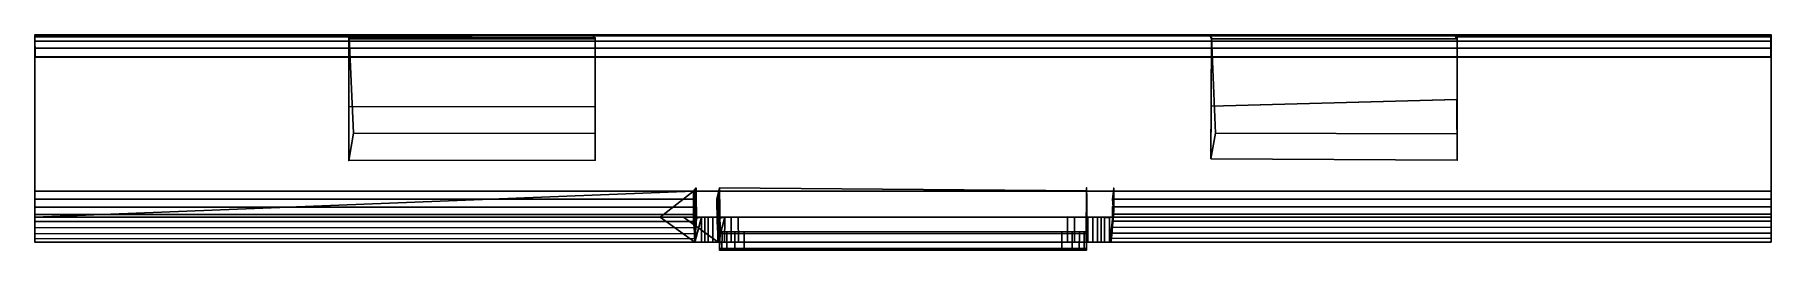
# Model space of a CAD drawing. Header units: inches. Extents: x 233 to 374, y -23 to -6.
import ezdxf

# ---------------------------------------------------------------- set-up
doc = ezdxf.new("R2010")
doc.units = ezdxf.units.IN
doc.header["$MEASUREMENT"] = 0
doc.layers.add('3D', color=1, linetype='CONTINUOUS')

msp = doc.modelspace()

# ---------------------------------------------------------------- linework, layer by layer
at = {"layer": '3D'}
for points in [[(374.32, -5.83, 118.95), (374.34, -5.74, 118.3), (233.34, -5.74, 118.3), (233.36, -5.84, 118.96)], [(233.34, -5.74, 118.3), (233.34, -5.91, 113.26), (258.86, -5.94, 113.25), (258.76, -5.74, 118.3)], [(233.34, -7.55, 113.26), (233.34, -5.91, 113.26), (233.34, -5.76, 118.28), (233.37, -7.55, 117.04)], [(233.34, -5.76, 118.28), (233.36, -5.86, 118.94), (233.34, -7.68, 117.6), (233.37, -7.55, 117.04)], [(233.37, -7.55, 117.04), (233.34, -5.78, 116.94), (233.34, -5.91, 113.26), (233.34, -7.55, 113.26)], [(374.34, -6.26, 119.63), (374.32, -5.83, 118.95), (233.36, -5.84, 118.96), (233.34, -6.26, 119.63)], [(233.36, -5.86, 118.94), (233.34, -6.29, 119.62), (233.34, -7.95, 117.95), (233.34, -7.68, 117.6)], [(374.34, -6.82, 120.01), (374.34, -6.26, 119.63), (233.34, -6.26, 119.63), (233.34, -6.81, 120.01)], [(233.34, -6.29, 119.62), (233.34, -6.84, 119.99), (233.34, -8.47, 118.3), (233.34, -7.95, 117.95)], [(374.34, -7.53, 120.16), (374.34, -6.82, 120.01), (233.34, -6.81, 120.01), (233.34, -7.53, 120.16)], [(233.34, -6.84, 119.99), (233.34, -8.47, 118.3), (233.34, -9.21, 118.29), (233.34, -7.56, 120.14)], [(258.85, -6.06, 109.36), (278.84, -6.05, 109.35), (278.6, -5.74, 118.3), (258.76, -5.74, 118.3)], [(258.86, -5.94, 113.25), (259.23, -13.72, 113.09), (258.84, -15.91, 109.43), (258.85, -6.06, 109.36)], [(259.23, -13.72, 113.09), (258.86, -5.94, 113.25), (278.85, -5.97, 113.26), (278.84, -13.75, 113.08)], [(278.85, -5.97, 113.26), (278.84, -13.77, 113.08), (278.85, -15.9, 109.44), (278.85, -6.05, 109.35)], [(328.88, -6.05, 109.35), (348.84, -6.05, 109.35), (348.6, -5.74, 118.29), (328.75, -5.74, 118.29)], [(328.88, -5.92, 113.26), (329.22, -13.72, 113.08), (328.84, -15.78, 109.6), (328.88, -6.05, 109.35)], [(348.84, -6.05, 109.34), (348.84, -10.98, 109.39), (328.86, -11.51, 109.49), (328.88, -6.05, 109.35)], [(374.34, -5.74, 118.3), (374.34, -5.91, 113.26), (348.83, -5.91, 113.26), (348.59, -5.74, 118.29)], [(374.34, -5.91, 113.26), (374.34, -7.55, 113.26), (348.83, -7.55, 113.27), (348.83, -5.91, 113.26)], [(348.84, -5.92, 113.26), (348.83, -13.77, 113.08), (348.84, -15.9, 109.43), (348.84, -6.05, 109.35)], [(374.32, -7.55, 117.03), (374.34, -5.74, 118.3), (374.34, -5.91, 113.26), (374.34, -7.55, 113.26)], [(374.32, -7.55, 117.03), (374.34, -7.66, 117.61), (374.32, -5.83, 118.95), (374.34, -5.74, 118.3)], [(374.34, -7.66, 117.61), (374.34, -7.92, 117.97), (374.34, -6.26, 119.63), (374.32, -5.83, 118.95)], [(374.34, -7.92, 117.97), (374.34, -8.44, 118.32), (374.34, -6.82, 120.01), (374.34, -6.26, 119.63)], [(374.34, -7.53, 120.16), (374.34, -9.18, 118.31), (374.34, -8.44, 118.32), (374.34, -6.82, 120.01)], [(374.34, -18.4, 120.16), (374.34, -7.53, 120.16), (233.34, -7.53, 120.16), (233.34, -18.4, 120.16)], [(233.34, -7.53, 120.16), (374.34, -7.53, 120.16), (374.34, -18.4, 120.16), (233.34, -18.4, 120.16)], [(233.34, -7.55, 113.26), (233.37, -7.55, 117.04), (374.34, -7.55, 117.03), (374.34, -7.55, 113.26)], [(233.34, -9.21, 118.29), (233.34, -7.56, 120.14), (233.34, -18.43, 120.14), (233.34, -17.68, 116.04)], [(278.85, -7.54, 109.37), (278.85, -11.55, 109.4), (258.84, -11.57, 109.4), (258.85, -7.55, 109.37)], [(374.34, -17.65, 116.05), (374.34, -18.4, 120.16), (374.34, -7.53, 120.16), (374.34, -9.18, 118.31)], [(233.34, -9.18, 118.31), (233.35, -9.37, 120.16), (233.34, -18.43, 120.14), (233.34, -17.68, 116.04)], [(348.82, -10.98, 109.39), (348.84, -15.9, 109.43), (328.84, -15.78, 109.6), (328.86, -11.51, 109.49)], [(278.85, -11.55, 109.4), (278.85, -15.9, 109.43), (258.84, -15.93, 109.42), (258.84, -11.57, 109.4)], [(258.84, -15.93, 109.42), (259.23, -13.72, 113.09), (278.84, -13.75, 113.08), (278.84, -15.9, 109.43)], [(328.84, -15.78, 109.6), (329.22, -13.72, 113.08), (348.83, -13.77, 113.08), (348.84, -15.9, 109.43)], [(233.34, -18.7, 115.77), (233.34, -17.68, 116.04), (233.34, -21.39, 119.06), (233.34, -21.86, 118.61)], [(233.34, -17.68, 116.04), (233.34, -20.31, 119.74), (233.34, -21.39, 119.06), (233.34, -17.68, 116.04)], [(233.34, -20.31, 119.74), (233.34, -17.68, 116.04), (233.34, -19.07, 120.1), (233.34, -20.31, 119.74)], [(233.34, -19.07, 120.1), (233.34, -17.68, 116.04), (233.34, -18.43, 120.14), (233.34, -19.07, 120.1)], [(286.83, -19.7, 119.97), (286.82, -19.07, 120.1), (287.04, -18.15, 115.91), (286.83, -19.7, 119.97)], [(286.82, -19.07, 120.1), (286.82, -18.4, 120.16), (287.04, -18.15, 115.91), (286.82, -19.07, 120.1)], [(286.84, -20.31, 119.74), (286.83, -19.7, 119.97), (287.04, -18.15, 115.91), (287.05, -18.38, 115.85)], [(288.73, -19.66, 119.86), (288.72, -19.07, 120.1), (288.94, -18.15, 115.91), (288.73, -19.66, 119.86)], [(288.72, -19.07, 120.1), (288.95, -18.34, 120.09), (288.94, -18.15, 115.91), (288.72, -19.07, 120.1)], [(288.75, -20.26, 119.65), (288.73, -19.66, 119.86), (288.94, -18.15, 115.91), (288.95, -18.38, 115.85)], [(288.94, -18.15, 120.16), (289, -21.85, 118.82), (318.72, -21.87, 118.79), (318.74, -18.38, 120.09)], [(318.73, -20.13, 119.44), (318.73, -19.57, 119.65), (318.75, -18.14, 115.91), (318.75, -18.37, 115.85)], [(318.73, -19.57, 119.65), (318.74, -19.02, 119.85), (318.75, -18.14, 115.91), (318.73, -19.57, 119.65)], [(318.74, -19.02, 119.85), (318.74, -18.38, 120.09), (318.75, -18.14, 115.91), (318.74, -19.02, 119.85)], [(320.93, -20.15, 119.51), (320.93, -19.59, 119.72), (320.95, -18.16, 115.97), (320.95, -18.4, 115.91)], [(320.93, -19.59, 119.72), (320.94, -19.04, 119.92), (320.95, -18.16, 115.97), (320.93, -19.59, 119.72)], [(320.94, -19.04, 119.92), (320.94, -18.41, 120.16), (320.95, -18.16, 115.97), (320.94, -19.04, 119.92)], [(374.34, -21.83, 118.63), (374.34, -21.37, 119.08), (374.34, -17.65, 116.05), (374.34, -18.68, 115.78)], [(374.34, -17.65, 116.05), (374.34, -21.37, 119.08), (374.34, -20.29, 119.76), (374.34, -17.65, 116.05)], [(374.34, -20.29, 119.76), (374.34, -19.05, 120.12), (374.34, -17.65, 116.05), (374.34, -20.29, 119.76)], [(374.34, -19.05, 120.12), (374.34, -18.4, 120.16), (374.34, -17.65, 116.05), (374.34, -19.05, 120.12)], [(233.34, -19.07, 120.1), (233.34, -18.43, 120.14), (286.82, -18.4, 120.16), (286.82, -19.07, 120.1)], [(233.34, -20.52, 79.77), (233.34, -20.52, 115.27), (286.82, -18.4, 120.16), (284.12, -20.52, 79.85)], [(233.34, -19.49, 115.54), (233.34, -18.7, 115.76), (233.34, -21.86, 118.61), (233.34, -22.25, 118.11)], [(233.34, -19.7, 119.97), (233.34, -19.07, 120.1), (286.82, -19.07, 120.1), (286.83, -19.7, 119.96)], [(233.34, -20.52, 115.27), (233.34, -19.49, 115.54), (233.34, -22.25, 118.11), (233.34, -22.54, 117.57)], [(233.34, -20.31, 119.74), (233.34, -19.7, 119.97), (286.83, -19.7, 119.96), (286.84, -20.31, 119.74)], [(286.84, -20.87, 119.45), (286.84, -20.31, 119.74), (287.05, -18.38, 115.84), (287.05, -18.79, 115.76)], [(286.88, -21.37, 119.05), (286.84, -20.87, 119.45), (287.05, -18.79, 115.76), (287.06, -19.07, 115.66)], [(286.9, -21.84, 118.62), (286.88, -21.37, 119.05), (287.06, -19.07, 115.66), (287.06, -19.42, 115.57)], [(286.93, -22.27, 118.07), (286.9, -21.84, 118.62), (287.06, -19.42, 115.57), (287.07, -19.95, 115.45)], [(288.74, -20.87, 119.45), (288.75, -20.26, 119.65), (288.95, -18.38, 115.84), (288.95, -18.79, 115.76)], [(288.78, -21.37, 119.05), (288.74, -20.87, 119.45), (288.95, -18.79, 115.76), (288.95, -19.07, 115.66)], [(288.8, -21.84, 118.62), (288.78, -21.37, 119.05), (288.95, -19.07, 115.66), (288.96, -19.42, 115.57)], [(288.82, -22.27, 118.07), (288.8, -21.84, 118.62), (288.96, -19.42, 115.57), (288.97, -19.95, 115.45)], [(318.72, -21.34, 118.99), (318.73, -20.77, 119.2), (318.76, -18.78, 115.76), (318.76, -19.06, 115.66)], [(318.72, -21.87, 118.79), (318.72, -21.34, 118.99), (318.76, -19.06, 115.66), (318.77, -19.41, 115.57)], [(318.73, -22.27, 118.08), (318.72, -21.87, 118.79), (318.77, -19.41, 115.57), (318.77, -19.94, 115.45)], [(318.73, -20.77, 119.2), (318.73, -20.13, 119.44), (318.75, -18.37, 115.84), (318.76, -18.78, 115.76)], [(320.76, -22.25, 118.09), (320.79, -21.82, 118.64), (320.96, -19.43, 115.64), (320.97, -19.96, 115.52)], [(320.79, -21.82, 118.64), (320.81, -21.36, 119.08), (320.96, -19.09, 115.73), (320.96, -19.43, 115.64)], [(320.81, -21.36, 119.08), (320.92, -20.79, 119.27), (320.95, -18.8, 115.83), (320.96, -19.09, 115.73)], [(320.84, -20.28, 119.76), (320.85, -19.67, 119.98), (374.34, -19.67, 119.98), (374.34, -20.29, 119.76)], [(320.86, -19.05, 120.11), (320.94, -18.41, 120.16), (374.34, -18.4, 120.16), (374.34, -19.05, 120.12)], [(320.9, -19.68, 119.98), (320.86, -19.05, 120.11), (374.34, -19.05, 120.12), (374.34, -19.67, 119.98)], [(320.92, -20.79, 119.27), (320.93, -20.15, 119.51), (320.95, -18.4, 115.91), (320.95, -18.8, 115.83)], [(374.34, -22.23, 118.12), (374.34, -21.83, 118.63), (374.34, -18.67, 115.78), (374.34, -19.46, 115.56)], [(374.34, -22.53, 117.55), (374.34, -22.23, 118.12), (374.34, -19.46, 115.56), (374.34, -20.51, 115.28)], [(233.34, -20.87, 119.44), (233.34, -20.31, 119.74), (286.84, -20.31, 119.74), (286.84, -20.87, 119.45)], [(233.34, -20.52, 79.77), (233.34, -20.52, 115.27), (233.34, -22.54, 117.57), (233.34, -22.54, 79.77)], [(233.34, -21.39, 119.06), (233.34, -20.87, 119.44), (286.84, -20.87, 119.45), (286.88, -21.37, 119.05)], [(290.46, -20.54, 104.47), (284.12, -20.52, 79.85), (323.55, -20.52, 79.83), (317.21, -20.5, 104.46)], [(284.12, -20.52, 79.85), (290.46, -20.54, 104.47), (289.9, -20.53, 104.54), (284.12, -20.52, 79.85)], [(289.9, -20.53, 104.54), (289.9, -20.53, 104.54), (284.12, -20.52, 79.85), (289.9, -20.53, 104.54)], [(284.12, -20.52, 79.85), (288.81, -20.52, 104.95), (289.9, -20.53, 104.54), (284.12, -20.52, 79.85)], [(288.81, -20.52, 104.95), (288.41, -20.53, 105.3), (284.12, -20.52, 79.85), (288.81, -20.52, 104.95)], [(288.41, -20.53, 105.3), (288.03, -20.52, 105.73), (284.12, -20.52, 79.85), (288.41, -20.53, 105.3)], [(288.03, -20.52, 105.73), (287.75, -20.52, 106.23), (284.12, -20.52, 79.85), (288.03, -20.52, 105.73)], [(287.75, -20.52, 106.23), (287.47, -20.52, 107.34), (284.12, -20.52, 79.85), (287.75, -20.52, 106.23)], [(287.47, -20.52, 107.34), (286.94, -22.54, 117.57), (284.12, -20.52, 79.85), (287.47, -20.52, 107.34)], [(289.37, -20.52, 107.34), (288.84, -22.54, 117.57), (286.02, -20.52, 79.85), (289.37, -20.52, 107.34)], [(287.07, -20.61, 115.38), (286.94, -22.54, 117.57), (286.93, -22.27, 118.07), (287.07, -19.95, 115.45)], [(287.47, -22.54, 107.34), (287.47, -20.52, 107.34), (287.07, -20.61, 115.38), (286.94, -22.54, 117.57)], [(287.75, -22.55, 106.23), (287.47, -22.54, 107.34), (287.47, -20.52, 107.34), (287.75, -20.52, 106.23)], [(287.75, -22.54, 106.23), (288.03, -22.54, 105.73), (288.03, -20.52, 105.73), (287.75, -20.52, 106.23)], [(288.03, -22.54, 105.73), (288.03, -20.52, 105.73), (288.41, -20.53, 105.3), (288.41, -22.55, 105.3)], [(288.41, -22.55, 105.3), (288.41, -20.53, 105.3), (288.81, -20.52, 104.95), (288.81, -22.54, 104.95)], [(288.81, -22.54, 104.95), (288.81, -20.52, 104.95), (289.9, -20.53, 104.54), (289.89, -22.55, 104.54)], [(288.97, -20.61, 115.38), (288.84, -22.54, 117.57), (288.82, -22.27, 118.07), (288.97, -19.95, 115.45)], [(289.36, -22.54, 107.34), (289.37, -20.52, 107.34), (288.97, -20.61, 115.38), (288.84, -22.54, 117.57)], [(289.89, -22.55, 104.54), (289.9, -20.53, 104.54), (290.46, -20.54, 104.47), (290.49, -22.54, 104.46)], [(290.49, -22.54, 104.46), (290.46, -20.54, 104.47), (317.21, -20.5, 104.46), (317.21, -22.52, 104.46)], [(323.55, -20.52, 79.83), (317.21, -20.5, 104.46), (317.77, -20.52, 104.52), (323.55, -20.52, 79.83)], [(317.21, -22.52, 104.46), (317.21, -20.5, 104.46), (317.77, -20.52, 104.52), (317.77, -22.54, 104.52)], [(317.77, -20.52, 104.52), (317.77, -20.52, 104.52), (323.55, -20.52, 79.83), (317.77, -20.52, 104.52)], [(323.55, -20.52, 79.83), (318.86, -20.52, 104.93), (317.77, -20.52, 104.52), (323.55, -20.52, 79.83)], [(317.77, -22.54, 104.52), (317.77, -20.52, 104.52), (318.86, -20.52, 104.93), (318.86, -22.54, 104.93)], [(318.74, -23.19, 115.56), (318.74, -23.06, 116.7), (318.73, -22.27, 118.08), (318.77, -19.94, 115.45)], [(318.86, -20.52, 104.93), (319.26, -20.52, 105.29), (323.55, -20.52, 79.83), (318.86, -20.52, 104.93)], [(318.86, -22.54, 104.93), (318.86, -20.52, 104.93), (319.26, -20.52, 105.29), (319.26, -22.54, 105.29)], [(319.26, -20.52, 105.29), (319.64, -20.52, 105.71), (323.55, -20.52, 79.83), (319.26, -20.52, 105.29)], [(319.26, -22.54, 105.29), (319.26, -20.52, 105.29), (319.64, -20.52, 105.71), (319.64, -22.54, 105.71)], [(319.64, -20.52, 105.71), (319.92, -20.52, 106.21), (323.55, -20.52, 79.83), (319.64, -20.52, 105.71)], [(319.64, -22.54, 105.71), (319.64, -20.52, 105.71), (319.92, -20.52, 106.21), (319.92, -22.54, 106.21)], [(319.92, -20.52, 106.21), (320.19, -20.52, 107.31), (323.55, -20.52, 79.83), (319.92, -20.52, 106.21)], [(319.92, -22.54, 106.21), (319.92, -20.52, 106.21), (320.19, -20.52, 107.31), (320.19, -22.54, 107.31)], [(320.19, -20.52, 107.31), (320.61, -20.55, 115.29), (323.55, -20.52, 79.83), (320.19, -20.52, 107.31)], [(320.19, -20.54, 107.32), (320.61, -20.55, 115.29), (320.61, -22.54, 115.29), (320.19, -22.54, 107.31)], [(320.61, -22.54, 115.29), (320.73, -22.54, 117.57), (320.76, -22.25, 118.09), (320.97, -19.96, 115.52)], [(374.34, -20.52, 79.77), (374.34, -20.51, 115.28), (320.61, -20.55, 115.29), (323.55, -20.52, 79.83)], [(320.81, -21.34, 119.06), (320.84, -20.84, 119.46), (374.34, -20.85, 119.46), (374.34, -21.37, 119.08)], [(320.84, -20.84, 119.46), (320.84, -20.28, 119.76), (374.34, -20.29, 119.76), (374.34, -20.85, 119.46)], [(374.34, -22.54, 79.77), (374.34, -22.54, 117.56), (374.34, -20.51, 115.28), (374.34, -20.52, 79.77)], [(233.34, -21.86, 118.61), (233.34, -21.39, 119.06), (286.88, -21.37, 119.05), (286.9, -21.84, 118.62)], [(233.34, -22.25, 118.11), (233.34, -21.86, 118.61), (286.9, -21.84, 118.62), (286.92, -22.27, 118.07)], [(286.94, -22.54, 117.57), (286.93, -22.27, 118.07), (233.34, -22.25, 118.11), (233.34, -22.54, 117.57)], [(233.34, -22.54, 79.77), (233.34, -22.54, 117.57), (286.94, -22.54, 117.57), (284.12, -22.54, 79.85)], [(290.49, -22.54, 104.46), (284.12, -22.54, 79.85), (323.55, -22.54, 79.83), (317.21, -22.52, 104.46)], [(284.12, -22.54, 79.85), (290.49, -22.54, 104.46), (289.89, -22.55, 104.54), (284.12, -22.54, 79.85)], [(289.89, -22.55, 104.54), (289.89, -22.55, 104.54), (284.12, -22.54, 79.85), (289.89, -22.55, 104.54)], [(284.12, -22.54, 79.85), (288.81, -22.54, 104.95), (289.89, -22.55, 104.54), (284.12, -22.54, 79.85)], [(288.81, -22.54, 104.95), (288.41, -22.55, 105.3), (284.12, -22.54, 79.85), (288.81, -22.54, 104.95)], [(288.41, -22.55, 105.3), (288.03, -22.54, 105.73), (284.12, -22.54, 79.85), (288.41, -22.55, 105.3)], [(288.03, -22.54, 105.73), (287.75, -22.54, 106.23), (284.12, -22.54, 79.85), (288.03, -22.54, 105.73)], [(287.75, -22.55, 106.23), (287.47, -22.54, 107.34), (284.12, -22.54, 79.85), (287.75, -22.54, 106.23)], [(287.47, -22.54, 107.34), (286.94, -22.54, 117.57), (284.12, -22.54, 79.85), (287.47, -22.54, 107.34)], [(288.94, -21.7, 107.96), (288.95, -21.68, 113.52), (318.74, -21.7, 113.57), (318.74, -21.7, 107.96)], [(289.12, -23.2, 107.15), (288.94, -23.16, 107.98), (288.94, -21.7, 107.96), (289.15, -21.7, 107.07)], [(288.94, -23.16, 107.98), (288.94, -21.7, 107.96), (288.94, -21.7, 113.57), (288.94, -23.18, 113.52)], [(318.74, -21.7, 107.96), (318.54, -21.7, 107.08), (289.15, -21.7, 107.07), (288.94, -21.7, 107.96)], [(289, -21.85, 118.82), (288.95, -23.07, 116.64), (318.74, -23.06, 116.7), (318.72, -21.87, 118.79)], [(289.53, -23.2, 106.55), (289.12, -23.2, 107.15), (289.15, -21.7, 107.07), (289.53, -21.7, 106.55)], [(318.54, -21.7, 107.08), (318.17, -21.7, 106.56), (289.53, -21.7, 106.55), (289.15, -21.7, 107.07)], [(290.2, -23.2, 106.1), (289.53, -23.2, 106.55), (289.53, -21.7, 106.55), (290.19, -21.7, 106.11)], [(289.53, -21.7, 106.55), (290.19, -21.7, 106.11), (317.58, -21.7, 106.15), (318.17, -21.7, 106.56)], [(290.94, -23.2, 105.96), (290.2, -23.2, 106.1), (290.19, -21.7, 106.11), (290.94, -21.7, 105.96)], [(317.58, -21.7, 106.15), (316.74, -21.7, 105.96), (290.94, -21.7, 105.96), (290.19, -21.7, 106.11)], [(290.94, -23.2, 105.96), (290.94, -21.7, 105.96), (316.74, -21.7, 105.96), (316.75, -23.2, 105.97)], [(316.74, -21.7, 105.96), (317.58, -21.7, 106.15), (317.58, -23.2, 106.14), (316.75, -23.2, 105.97)], [(323.55, -22.54, 79.83), (317.21, -22.52, 104.46), (317.77, -22.54, 104.52), (323.55, -22.54, 79.83)], [(317.58, -21.7, 106.15), (318.17, -21.7, 106.56), (318.15, -23.2, 106.55), (317.58, -23.2, 106.14)], [(317.77, -22.54, 104.52), (317.77, -22.54, 104.52), (323.55, -22.54, 79.83), (317.77, -22.54, 104.52)], [(323.55, -22.54, 79.83), (318.86, -22.54, 104.93), (317.77, -22.54, 104.52), (323.55, -22.54, 79.83)], [(318.17, -21.7, 106.56), (318.54, -21.7, 107.08), (318.56, -23.2, 107.13), (318.15, -23.2, 106.55)], [(318.54, -21.7, 107.08), (318.74, -21.7, 107.96), (318.73, -23.2, 107.96), (318.56, -23.2, 107.13)], [(318.74, -21.7, 107.96), (318.74, -21.7, 113.57), (318.74, -23.15, 113.09), (318.73, -23.2, 107.96)], [(318.86, -22.54, 104.93), (319.26, -22.54, 105.29), (323.55, -22.54, 79.83), (318.86, -22.54, 104.93)], [(319.26, -22.54, 105.29), (319.64, -22.54, 105.71), (323.55, -22.54, 79.83), (319.26, -22.54, 105.29)], [(319.64, -22.54, 105.71), (319.92, -22.54, 106.21), (323.55, -22.54, 79.83), (319.64, -22.54, 105.71)], [(319.92, -22.54, 106.21), (320.19, -22.54, 107.31), (323.55, -22.54, 79.83), (319.92, -22.54, 106.21)], [(320.19, -22.54, 107.31), (320.73, -22.54, 117.57), (323.55, -22.54, 79.83), (320.19, -22.54, 107.31)], [(374.34, -22.54, 117.56), (374.34, -22.23, 118.12), (320.76, -22.25, 118.09), (320.73, -22.54, 117.57)], [(374.34, -22.54, 79.77), (374.34, -22.54, 117.56), (320.73, -22.54, 117.57), (323.55, -22.54, 79.83)], [(320.76, -22.25, 118.09), (320.78, -21.82, 118.64), (374.34, -21.83, 118.63), (374.34, -22.23, 118.12)], [(320.78, -21.82, 118.64), (320.81, -21.34, 119.06), (374.34, -21.37, 119.08), (374.34, -21.83, 118.63)], [(288.94, -23.18, 113.52), (288.95, -23.07, 116.64), (318.74, -23.06, 116.7), (318.74, -23.15, 113.09)], [(288.94, -23.16, 107.98), (288.94, -23.18, 113.52), (318.74, -23.15, 113.09), (318.73, -23.2, 107.96)], [(318.75, -23.2, 107.97), (318.54, -23.2, 107.09), (289.16, -23.2, 107.08), (288.95, -23.2, 107.97)], [(318.54, -23.2, 107.09), (318.17, -23.2, 106.57), (289.53, -23.2, 106.56), (289.16, -23.2, 107.08)], [(289.53, -23.2, 106.56), (290.2, -23.2, 106.12), (317.58, -23.2, 106.16), (318.17, -23.2, 106.57)], [(317.58, -23.2, 106.16), (316.75, -23.2, 105.97), (290.95, -23.2, 105.97), (290.2, -23.2, 106.12)]]:
    msp.add_3dface(points, dxfattribs=at)

doc.saveas('drawing.dxf')
